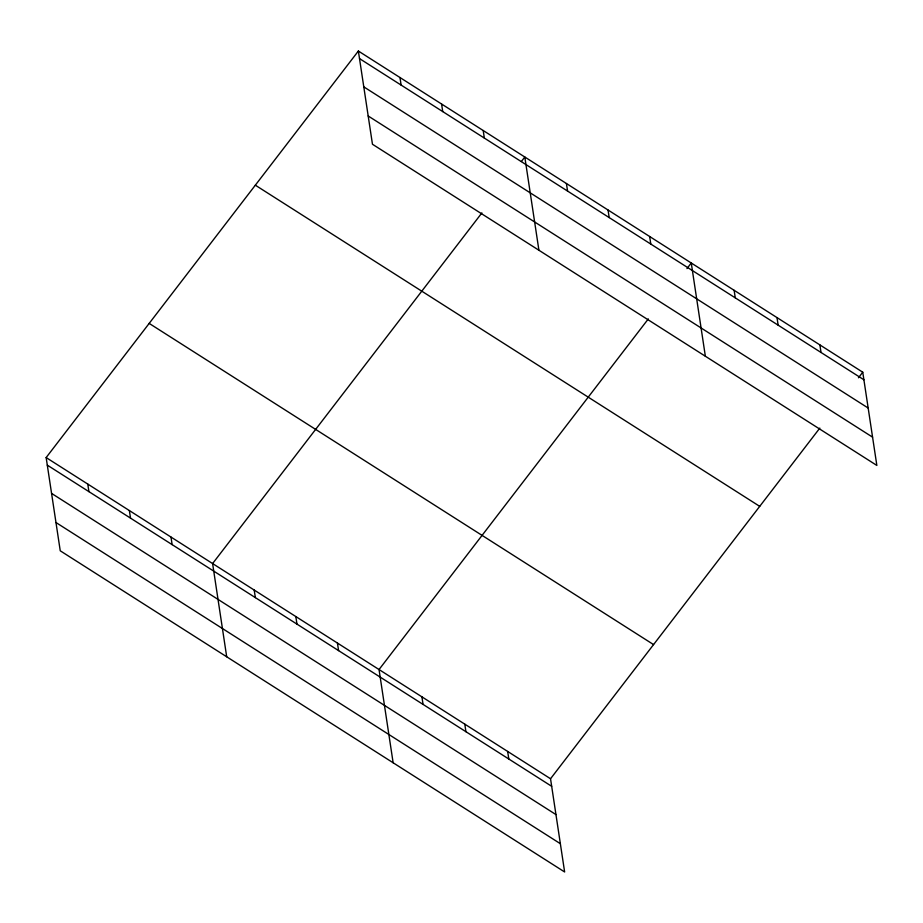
<?xml version="1.0" encoding="UTF-8"?>
<svg xmlns="http://www.w3.org/2000/svg" width="923" height="923" viewBox="0 0 923 923"><rect width="100%" height="100%" fill="white"/><g stroke="black" fill="none" stroke-linecap="round" stroke-linejoin="round"><path stroke-width="1.38" d="M819.82 428.099L550.535 778.747L564.634 871.97L60.249 550.8L46.15 457.566L358.366 51.03L862.751 372.2L876.85 465.434L372.465 144.253L358.366 51.03M481.887 212.913L212.602 563.561L226.7 656.784M521.38 161.49L524.806 157.014L538.917 250.248M648.327 318.897L379.041 669.544L393.14 762.779M686.966 268.593L691.258 262.997L705.357 356.232M858.459 377.795L862.751 372.2M359.509 58.587L863.893 379.768M363.777 86.854L868.174 408.035M368.185 115.986L872.57 437.156M255.336 185.188L759.721 506.358M149.18 323.408L653.565 644.589M46.15 457.566L550.535 778.747M47.292 465.134L551.677 786.304M51.573 493.401L555.958 814.582M55.98 522.533L560.365 843.703M819.878 344.902L821.02 352.459M777.004 317.604L778.147 325.161M734.131 290.307L735.273 297.864M649.642 236.507L650.796 244.064M608.038 210.006L609.18 217.574M566.422 183.515L567.564 191.073M483.202 130.512L484.344 138.081M441.586 104.022L442.728 111.579M507.662 751.449L508.804 759.006M399.971 77.52L401.124 85.089M464.788 724.14L465.93 731.708M421.915 696.842L423.057 704.411M337.437 643.043L338.579 650.611M295.822 616.552L296.964 624.11M254.206 590.051L255.348 597.619M170.986 537.059L172.128 544.616M129.37 510.557L130.512 518.126M87.766 484.067L88.908 491.624"/></g></svg>
